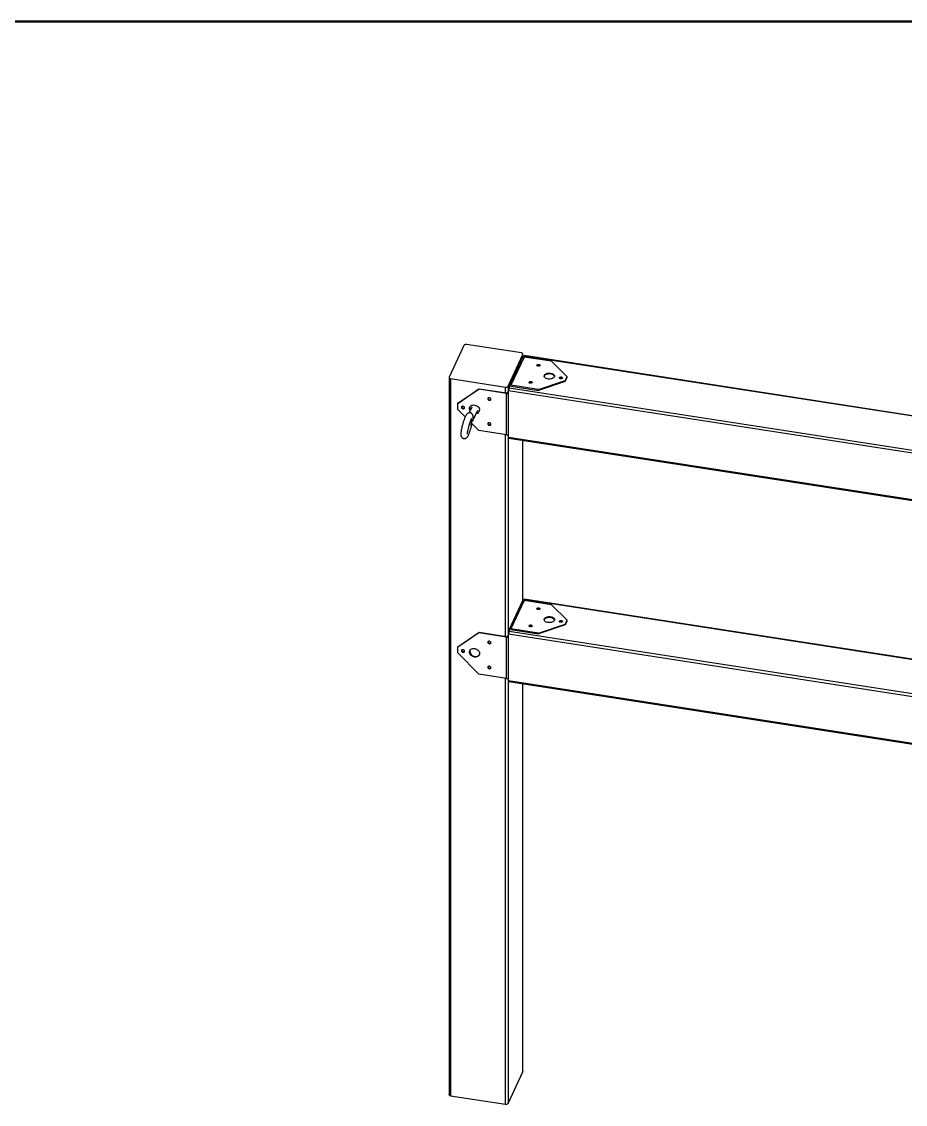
# Model space of a CAD drawing. Header units: inches. Extents: x 0 to 10.9, y 0 to 8.4.
# Drawn here: x 6.003 to 7.583, y 6.064 to 8 of the extents above; entities that cross this region are included whole.
import ezdxf

# ---------------------------------------------------------------- set-up
doc = ezdxf.new("R2010")
doc.units = ezdxf.units.IN
doc.header["$MEASUREMENT"] = 0

msp = doc.modelspace()

# ---------------------------------------------------------------- linework, layer by layer
at = {"color": 7, "linetype": 'Continuous', "lineweight": 50}
msp.add_line((0.5, 8), (10.5, 8), dxfattribs=at)
at = {"color": 7, "linetype": 'Continuous', "lineweight": 25}
for p, q in [((6.7934, 7.4212), (6.7671, 7.3646)), ((6.8963, 7.4076), (6.7981, 7.4228)), ((6.8727, 7.3482), (6.899, 7.4049)), ((6.8978, 7.3989), (6.8744, 7.3484)), ((6.9011, 7.4003), (6.8777, 7.3499)), ((6.899, 7.4001), (6.899, 7.4049)), ((6.8991, 7.4001), (6.8991, 7.4054)), ((6.8999, 7.4004), (6.9008, 7.4022)), ((7.6205, 7.2909), (6.9008, 7.4022)), ((6.9504, 7.3927), (6.9011, 7.4003)), ((7.6186, 7.2919), (6.9014, 7.4029)), ((6.978, 7.3651), (6.9504, 7.3927)), ((6.7669, 7.364), (6.7669, 6.0818)), ((6.7698, 7.3618), (6.8679, 7.3466)), ((6.7698, 7.3618), (6.7698, 6.0796)), ((6.927, 7.3423), (6.9748, 7.3582)), ((6.9748, 7.3567), (6.927, 7.3408)), ((6.9373, 7.3662), (6.9371, 7.3656)), ((6.9748, 7.3582), (6.978, 7.3651)), ((6.9748, 7.3567), (6.978, 7.3636)), ((6.9748, 7.3582), (6.9748, 7.3567)), ((6.978, 7.3636), (6.978, 7.3651)), ((6.8202, 7.3428), (6.7825, 7.3167)), ((6.7829, 7.3178), (6.8207, 7.3438)), ((6.8207, 7.3438), (6.8202, 7.3428)), ((6.8695, 7.3352), (6.8202, 7.3428)), ((6.8207, 7.3438), (6.8699, 7.3362)), ((6.8679, 7.3365), (6.8679, 7.3466)), ((6.8722, 7.337), (6.8735, 7.3398)), ((6.8727, 7.3482), (6.8727, 7.3381)), ((6.8735, 7.2573), (6.8735, 7.3402)), ((7.7772, 7.2004), (6.8735, 7.3402)), ((6.8742, 7.3474), (6.8742, 7.3446)), ((6.8745, 7.3455), (6.8759, 7.3486)), ((6.8745, 7.3455), (7.7641, 7.2079)), ((6.8774, 7.3484), (6.8777, 7.3484)), ((6.927, 7.3423), (6.8777, 7.3499)), ((6.8777, 7.3484), (6.927, 7.3408)), ((6.927, 7.3408), (6.927, 7.3423)), ((6.7825, 7.3167), (6.7829, 7.3178)), ((6.8695, 7.2613), (6.8695, 7.3352)), ((6.7825, 7.3067), (6.7825, 7.3167)), ((6.7825, 7.3067), (6.7958, 7.2933)), ((6.8078, 7.3105), (6.8032, 7.3005)), ((6.8103, 7.288), (6.8184, 7.3056)), ((6.8055, 7.2837), (6.8202, 7.2689)), ((6.8097, 7.2892), (6.8099, 7.2901)), ((6.8695, 7.2613), (6.8202, 7.2689)), ((6.8679, 6.9011), (6.8679, 7.2615)), ((6.8727, 7.2617), (6.8727, 6.9027)), ((6.8735, 7.2573), (7.8304, 7.1092)), ((6.8739, 7.2556), (7.8304, 7.1076)), ((6.899, 6.9647), (6.899, 7.2517)), ((6.8991, 6.9648), (6.8991, 7.2517)), ((6.8978, 6.9635), (6.8744, 6.9131)), ((6.9011, 6.965), (6.8777, 6.9145)), ((6.8999, 6.965), (6.9008, 6.9668)), ((7.6205, 6.8555), (6.9008, 6.9668)), ((6.9504, 6.9573), (6.9011, 6.965)), ((7.6186, 6.8565), (6.9014, 6.9675)), ((6.978, 6.9297), (6.9504, 6.9573)), ((6.9373, 6.9308), (6.9371, 6.9302)), ((6.8742, 6.9121), (6.8742, 6.9092)), ((6.8745, 6.9102), (6.8759, 6.9133)), ((6.8774, 6.913), (6.8777, 6.913)), ((6.927, 6.9069), (6.8777, 6.9145)), ((6.8777, 6.913), (6.927, 6.9054)), ((6.927, 6.9069), (6.9748, 6.9228)), ((6.9748, 6.9213), (6.927, 6.9054)), ((6.9748, 6.9228), (6.978, 6.9297)), ((6.9748, 6.9213), (6.978, 6.9282)), ((6.9748, 6.9228), (6.9748, 6.9213)), ((6.978, 6.9282), (6.978, 6.9297)), ((6.8202, 6.9074), (6.7825, 6.8814)), ((6.7829, 6.8824), (6.8207, 6.9084)), ((6.8207, 6.9084), (6.8202, 6.9074)), ((6.8695, 6.8998), (6.8202, 6.9074)), ((6.8207, 6.9084), (6.8699, 6.9008)), ((6.8695, 6.8259), (6.8695, 6.8998)), ((6.8722, 6.9016), (6.8735, 6.9044)), ((6.8735, 6.8219), (6.8735, 6.9048)), ((7.7772, 6.765), (6.8735, 6.9048)), ((6.8745, 6.9102), (7.7641, 6.7726)), ((6.927, 6.9054), (6.927, 6.9069)), ((6.7825, 6.8814), (6.7829, 6.8824)), ((6.7825, 6.8713), (6.7825, 6.8814)), ((6.7825, 6.8713), (6.8202, 6.8335)), ((6.8695, 6.8259), (6.8202, 6.8335)), ((6.8679, 6.0644), (6.8679, 6.8262)), ((6.8727, 6.8263), (6.8727, 6.066)), ((6.8735, 6.8219), (7.8304, 6.6739)), ((6.8739, 6.8202), (7.8304, 6.6722)), ((6.899, 6.1226), (6.899, 6.8163)), ((6.8991, 6.1232), (6.8991, 6.8163)), ((6.8727, 6.066), (6.899, 6.1226)), ((6.7698, 6.0796), (6.8679, 6.0644))]:
    msp.add_line(p, q, dxfattribs=at)
at = {"color": 7, "linetype": 'Continuous', "lineweight": 25, "flags": 128}
for points in [[(6.899, 7.4049), (6.8991, 7.4053), (6.8991, 7.4057), (6.8989, 7.4062), (6.8986, 7.4066), (6.8982, 7.4069), (6.8976, 7.4072), (6.897, 7.4075), (6.8963, 7.4076)], [(6.9276, 7.3872), (6.9286, 7.3869), (6.9293, 7.3865), (6.9296, 7.3859), (6.9296, 7.3853), (6.9291, 7.3847), (6.9283, 7.3843), (6.9273, 7.3841), (6.9262, 7.3841), (6.9252, 7.3844), (6.9245, 7.3849), (6.9242, 7.3855), (6.9242, 7.3861), (6.9247, 7.3866), (6.9255, 7.387), (6.9265, 7.3872), (6.9276, 7.3872)], [(6.7671, 7.3646), (6.767, 7.3641), (6.767, 7.3637), (6.7672, 7.3633), (6.7675, 7.3628), (6.7679, 7.3625), (6.7685, 7.3622), (6.7691, 7.362), (6.7698, 7.3618)], [(6.9135, 7.3567), (6.9144, 7.3564), (6.9151, 7.356), (6.9155, 7.3554), (6.9154, 7.3548), (6.9149, 7.3542), (6.9141, 7.3538), (6.9131, 7.3536), (6.912, 7.3536), (6.9111, 7.3539), (6.9104, 7.3544), (6.91, 7.355), (6.9101, 7.3556), (6.9106, 7.3561), (6.9114, 7.3566), (6.9124, 7.3568), (6.9135, 7.3567)], [(6.9486, 7.3715), (6.9505, 7.3711), (6.9522, 7.3704), (6.9536, 7.3696), (6.9546, 7.3686), (6.9553, 7.3675), (6.9555, 7.3664), (6.9553, 7.3652), (6.9547, 7.3641), (6.9537, 7.3631), (6.9523, 7.3623), (6.9507, 7.3616), (6.9488, 7.3612), (6.9468, 7.361), (6.9448, 7.361), (6.9429, 7.3613), (6.9411, 7.3619), (6.9396, 7.3626), (6.9383, 7.3635), (6.9375, 7.3646), (6.937, 7.3657), (6.937, 7.3669), (6.9374, 7.368), (6.9382, 7.3691), (6.9394, 7.37), (6.941, 7.3707), (6.9427, 7.3713), (6.9447, 7.3716), (6.9467, 7.3717), (6.9486, 7.3715)], [(6.9554, 7.3656), (6.9552, 7.3663), (6.9544, 7.3674), (6.9533, 7.3683), (6.9518, 7.3691), (6.9501, 7.3697), (6.9482, 7.3701), (6.9462, 7.3702), (6.9442, 7.37), (6.9423, 7.3697), (6.9406, 7.3691), (6.9391, 7.3683), (6.938, 7.3673), (6.9373, 7.3662)], [(6.9677, 7.3647), (6.9687, 7.3644), (6.9694, 7.3639), (6.9697, 7.3633), (6.9697, 7.3627), (6.9692, 7.3622), (6.9684, 7.3617), (6.9674, 7.3615), (6.9663, 7.3616), (6.9653, 7.3619), (6.9646, 7.3623), (6.9643, 7.3629), (6.9643, 7.3635), (6.9648, 7.3641), (6.9656, 7.3645), (6.9666, 7.3647), (6.9677, 7.3647)], [(6.8391, 7.323), (6.8401, 7.323), (6.841, 7.3234), (6.8415, 7.324), (6.8417, 7.3249), (6.8415, 7.3258), (6.841, 7.3266), (6.8401, 7.3272), (6.8391, 7.3275), (6.838, 7.3275), (6.8372, 7.3272), (6.8366, 7.3265), (6.8364, 7.3257), (6.8366, 7.3248), (6.8372, 7.324), (6.838, 7.3233), (6.8391, 7.323)], [(6.7919, 7.308), (6.7929, 7.308), (6.7938, 7.3083), (6.7944, 7.309), (6.7946, 7.3098), (6.7944, 7.3107), (6.7938, 7.3115), (6.7929, 7.3122), (6.7919, 7.3125), (6.7909, 7.3125), (6.79, 7.3121), (6.7894, 7.3115), (6.7892, 7.3107), (6.7894, 7.3098), (6.79, 7.3089), (6.7909, 7.3083), (6.7919, 7.308)], [(6.8049, 7.3043), (6.8042, 7.3059), (6.8037, 7.3076), (6.8037, 7.3092), (6.8042, 7.3108), (6.805, 7.3121), (6.8061, 7.3132), (6.8076, 7.3141), (6.8093, 7.3146), (6.8112, 7.3147), (6.8131, 7.3145), (6.815, 7.314), (6.8168, 7.3131), (6.8185, 7.3119), (6.8198, 7.3105), (6.8208, 7.3089), (6.8214, 7.3073), (6.8216, 7.3056), (6.8216, 7.3056)], [(6.8079, 7.2799), (6.808, 7.2803), (6.8077, 7.2808), (6.8069, 7.2814), (6.8059, 7.2819), (6.8045, 7.2824), (6.8043, 7.2825)], [(6.8391, 7.2784), (6.8401, 7.2784), (6.841, 7.2787), (6.8415, 7.2794), (6.8417, 7.2802), (6.8415, 7.2811), (6.841, 7.2819), (6.8401, 7.2825), (6.8391, 7.2829), (6.838, 7.2829), (6.8372, 7.2825), (6.8366, 7.2819), (6.8364, 7.281), (6.8366, 7.2801), (6.8372, 7.2793), (6.838, 7.2787), (6.8391, 7.2784)], [(6.9276, 6.9518), (6.9286, 6.9516), (6.9293, 6.9511), (6.9296, 6.9505), (6.9296, 6.9499), (6.9291, 6.9493), (6.9283, 6.9489), (6.9273, 6.9487), (6.9262, 6.9487), (6.9252, 6.949), (6.9245, 6.9495), (6.9242, 6.9501), (6.9242, 6.9507), (6.9247, 6.9513), (6.9255, 6.9517), (6.9265, 6.9519), (6.9276, 6.9518)], [(6.9486, 6.9361), (6.9505, 6.9357), (6.9522, 6.9351), (6.9536, 6.9342), (6.9546, 6.9332), (6.9553, 6.9322), (6.9555, 6.931), (6.9553, 6.9298), (6.9547, 6.9287), (6.9537, 6.9277), (6.9523, 6.9269), (6.9507, 6.9262), (6.9488, 6.9258), (6.9468, 6.9256), (6.9448, 6.9257), (6.9429, 6.926), (6.9411, 6.9265), (6.9396, 6.9272), (6.9383, 6.9281), (6.9375, 6.9292), (6.937, 6.9303), (6.937, 6.9315), (6.9374, 6.9326), (6.9382, 6.9337), (6.9394, 6.9346), (6.941, 6.9354), (6.9427, 6.9359), (6.9447, 6.9362), (6.9467, 6.9363), (6.9486, 6.9361)], [(6.9554, 6.9302), (6.9552, 6.9309), (6.9544, 6.932), (6.9533, 6.933), (6.9518, 6.9337), (6.9501, 6.9343), (6.9482, 6.9347), (6.9462, 6.9348), (6.9442, 6.9347), (6.9423, 6.9343), (6.9406, 6.9337), (6.9391, 6.9329), (6.938, 6.9319), (6.9373, 6.9308)], [(6.9135, 6.9213), (6.9144, 6.9211), (6.9151, 6.9206), (6.9155, 6.92), (6.9154, 6.9194), (6.9149, 6.9188), (6.9141, 6.9184), (6.9131, 6.9182), (6.912, 6.9182), (6.9111, 6.9185), (6.9104, 6.919), (6.91, 6.9196), (6.9101, 6.9202), (6.9106, 6.9208), (6.9114, 6.9212), (6.9124, 6.9214), (6.9135, 6.9213)], [(6.9677, 6.9293), (6.9687, 6.929), (6.9694, 6.9285), (6.9697, 6.928), (6.9697, 6.9273), (6.9692, 6.9268), (6.9684, 6.9264), (6.9674, 6.9262), (6.9663, 6.9262), (6.9653, 6.9265), (6.9646, 6.9269), (6.9643, 6.9275), (6.9643, 6.9282), (6.9648, 6.9287), (6.9656, 6.9291), (6.9666, 6.9293), (6.9677, 6.9293)], [(6.8391, 6.8876), (6.8401, 6.8876), (6.841, 6.888), (6.8415, 6.8886), (6.8417, 6.8895), (6.8415, 6.8904), (6.841, 6.8912), (6.8401, 6.8918), (6.8391, 6.8921), (6.838, 6.8921), (6.8372, 6.8918), (6.8366, 6.8911), (6.8364, 6.8903), (6.8366, 6.8894), (6.8372, 6.8886), (6.838, 6.888), (6.8391, 6.8876)], [(6.7919, 6.8726), (6.7929, 6.8726), (6.7938, 6.873), (6.7944, 6.8736), (6.7946, 6.8744), (6.7944, 6.8753), (6.7938, 6.8762), (6.7929, 6.8768), (6.7919, 6.8771), (6.7909, 6.8771), (6.79, 6.8767), (6.7894, 6.8761), (6.7892, 6.8753), (6.7894, 6.8744), (6.79, 6.8736), (6.7909, 6.8729), (6.7919, 6.8726)], [(6.8216, 6.8703), (6.8214, 6.8687), (6.8208, 6.8672), (6.8198, 6.866), (6.8185, 6.865), (6.8168, 6.8643), (6.815, 6.864), (6.8131, 6.864), (6.8112, 6.8644), (6.8093, 6.8651), (6.8076, 6.8662), (6.8061, 6.8674), (6.805, 6.8689), (6.8042, 6.8705), (6.8037, 6.8722), (6.8037, 6.8738), (6.8042, 6.8754), (6.805, 6.8767), (6.8061, 6.8779), (6.8076, 6.8787), (6.8093, 6.8792), (6.8112, 6.8793), (6.8131, 6.8791), (6.815, 6.8786), (6.8168, 6.8777), (6.8185, 6.8765), (6.8198, 6.8751), (6.8208, 6.8736), (6.8214, 6.8719), (6.8216, 6.8703)], [(6.8045, 6.8761), (6.8043, 6.8753), (6.8042, 6.8736), (6.8045, 6.872), (6.8052, 6.8703), (6.8063, 6.8688), (6.8077, 6.8675), (6.8094, 6.8664), (6.8112, 6.8656), (6.8131, 6.8651)], [(6.8391, 6.843), (6.8401, 6.843), (6.841, 6.8433), (6.8415, 6.844), (6.8417, 6.8448), (6.8415, 6.8457), (6.841, 6.8465), (6.8401, 6.8472), (6.8391, 6.8475), (6.838, 6.8475), (6.8372, 6.8471), (6.8366, 6.8465), (6.8364, 6.8456), (6.8366, 6.8447), (6.8372, 6.8439), (6.838, 6.8433), (6.8391, 6.843)], [(6.8991, 6.1232), (6.8991, 6.1231), (6.899, 6.1226)], [(6.7698, 6.0796), (6.7691, 6.0797), (6.7685, 6.08), (6.7679, 6.0803), (6.7675, 6.0806), (6.7672, 6.081), (6.767, 6.0815), (6.7669, 6.0818)]]:
    msp.add_lwpolyline(points, dxfattribs=at)
at = {"color": 7, "linetype": 'Continuous', "lineweight": 25}
for centre, radius, start, end in [((6.797, 7.4183), 0.00463, 75.4757, 141.3904), ((6.9004, 7.3974), 0.00305, 76.8847, 150.2353), ((6.9016, 7.4021), 0.000794, 103.8752, 172.769), ((6.9269, 7.3821), 0.0037, 48.7388, 131.2612), ((6.967, 7.3596), 0.0037, 48.7388, 131.2612), ((6.8691, 7.3511), 0.00463, 255.4757, 321.3904), ((6.8705, 7.3383), 0.00219, 255.4757, 321.3904), ((6.8884, 7.3402), 0.0149, 158.7728, 179.8941), ((6.877, 7.3472), 0.0028, 74.0052, 175.2575), ((6.9128, 7.3516), 0.0037, 48.7388, 131.2612), ((6.8398, 7.3269), 0.00289, 180.25, 265.4423), ((6.84, 7.3264), 0.00242, 257.8559, 313.8443), ((6.8704, 7.3403), 0.00522, 259.0713, 305.7758), ((6.7926, 7.3119), 0.00289, 180.2632, 265.441), ((6.7929, 7.3114), 0.00242, 257.8569, 313.8296), ((6.8113, 7.3094), 0.00713, 163.2139, 214.1459), ((6.8151, 7.3059), 0.0065, 274.0492, 357.7465), ((6.8154, 7.3074), 0.00696, 275.3929, 327.6535), ((6.8054, 7.2862), 0.00679, 253.1837, 292.0461), ((6.805, 7.2914), 0.00515, 276.9692, 334.9113), ((6.8063, 7.2896), 0.00426, 337.1738, 27.4107), ((6.8398, 7.2823), 0.00289, 180.263, 265.4411), ((6.84, 7.2817), 0.00242, 257.8569, 313.8299), ((6.8704, 7.2664), 0.00522, 259.0713, 305.7758), ((6.8754, 7.2568), 0.00198, 167.8994, 219.7459), ((6.9004, 6.962), 0.00305, 76.8847, 150.2353), ((6.9016, 6.9667), 0.000794, 103.8752, 172.769), ((6.9269, 6.9468), 0.0037, 48.7388, 131.2612), ((6.877, 6.9118), 0.0028, 74.0052, 175.2575), ((6.9128, 6.9163), 0.0037, 48.7388, 131.2612), ((6.967, 6.9242), 0.0037, 48.7388, 131.2612), ((6.8398, 6.8915), 0.00289, 180.2565, 265.4417), ((6.8704, 6.9049), 0.00522, 259.0713, 305.7758), ((6.8705, 6.9029), 0.00219, 255.4757, 321.3904), ((6.8884, 6.9048), 0.0149, 158.7728, 179.8941), ((6.7926, 6.8765), 0.00289, 180.2597, 265.4414), ((6.7929, 6.876), 0.00242, 257.8567, 313.8335), ((6.84, 6.891), 0.00242, 257.8564, 313.8371), ((6.8149, 6.8726), 0.00773, 256.7649, 325.702), ((6.8398, 6.8469), 0.00289, 180.2565, 265.4417), ((6.84, 6.8464), 0.00242, 257.8564, 313.8371), ((6.8704, 6.831), 0.00522, 259.0713, 305.7758), ((6.8754, 6.8215), 0.00198, 167.8994, 219.7459), ((6.8691, 6.0689), 0.00463, 255.4757, 321.3904)]:
    msp.add_arc(centre, radius, start, end, dxfattribs=at)
for points, knots in [([(6.8099, 7.2901), (6.8099, 7.2904), (6.81, 7.2914), (6.8101, 7.2929), (6.81, 7.2943), (6.8098, 7.2955), (6.8095, 7.2967), (6.8089, 7.2978), (6.808, 7.2989), (6.8069, 7.2998), (6.8055, 7.3004), (6.8041, 7.3007), (6.8026, 7.3006), (6.8014, 7.3002), (6.8003, 7.2997), (6.7994, 7.299), (6.7987, 7.2982), (6.798, 7.2974), (6.7972, 7.2961), (6.7964, 7.2946), (6.7955, 7.2925), (6.7946, 7.2904), (6.7938, 7.2881), (6.7929, 7.2856), (6.7921, 7.2831), (6.7914, 7.2804), (6.7907, 7.2778), (6.79, 7.2752), (6.7894, 7.2726), (6.7889, 7.2702), (6.7885, 7.2679), (6.7882, 7.2658), (6.788, 7.2638), (6.7879, 7.2622), (6.788, 7.2608), (6.7882, 7.2597), (6.7886, 7.2586), (6.7892, 7.2574), (6.79, 7.2564), (6.7912, 7.2555), (6.7925, 7.2549), (6.794, 7.2546), (6.7955, 7.2547), (6.7967, 7.2551), (6.7978, 7.2557), (6.7986, 7.2563), (6.7994, 7.2571), (6.8001, 7.258), (6.8008, 7.2591), (6.8016, 7.2607), (6.8025, 7.2626), (6.8033, 7.2647), (6.8042, 7.267), (6.805, 7.2695), (6.8058, 7.272), (6.8066, 7.2746), (6.8073, 7.2772), (6.8078, 7.2791), (6.808, 7.28), (6.808, 7.2801)], [0, 0, 0, 0, 0.012035, 0.038205, 0.058415, 0.073219, 0.085679, 0.097945, 0.110291, 0.122799, 0.135442, 0.148998, 0.161328, 0.172863, 0.184027, 0.195256, 0.207231, 0.221233, 0.239875, 0.269003, 0.292024, 0.316218, 0.339357, 0.362007, 0.384413, 0.406698, 0.428938, 0.45119, 0.4735, 0.495942, 0.518627, 0.541754, 0.565754, 0.591817, 0.608798, 0.62252, 0.634996, 0.64726, 0.659612, 0.672127, 0.684773, 0.698276, 0.710568, 0.722083, 0.733241, 0.744483, 0.756504, 0.770619, 0.789517, 0.815587, 0.838744, 0.863084, 0.886282, 0.908961, 0.931381, 0.953673, 0.975915, 0.997014, 1, 1, 1, 1]), ([(6.7997, 7.2622), (6.7997, 7.2622), (6.7997, 7.2622), (6.7997, 7.2625), (6.7997, 7.2632), (6.7998, 7.2643), (6.8, 7.2657), (6.8003, 7.2675), (6.8007, 7.2695), (6.8012, 7.2717), (6.8018, 7.274), (6.8024, 7.2765), (6.8031, 7.2789), (6.8038, 7.2812), (6.8046, 7.2835), (6.8053, 7.2855), (6.806, 7.2873), (6.8066, 7.2887), (6.807, 7.2897), (6.8074, 7.2903), (6.8076, 7.2906), (6.8075, 7.2906), (6.8075, 7.2906)], [0, 0, 0, 0, 0.020484, 0.056699, 0.099209, 0.147613, 0.200621, 0.256767, 0.314881, 0.374181, 0.434177, 0.494554, 0.555093, 0.615596, 0.675853, 0.735637, 0.794617, 0.852262, 0.901765, 0.946352, 0.984654, 1, 1, 1, 1]), ([(6.8046, 7.2836), (6.8049, 7.2836), (6.8055, 7.2836), (6.8065, 7.2839), (6.8075, 7.2845), (6.8084, 7.2851), (6.809, 7.2859), (6.8096, 7.2866), (6.81, 7.2873), (6.8102, 7.2878), (6.8103, 7.288)], [0, 0, 0, 0, 0.088808, 0.237734, 0.375776, 0.505226, 0.629537, 0.75834, 0.908945, 1, 1, 1, 1]), ([(6.8099, 7.2899), (6.8099, 7.2899), (6.8099, 7.2899), (6.8099, 7.29), (6.8099, 7.2901)], [0, 0, 0, 0, 0.653824, 1, 1, 1, 1])]:
    msp.add_open_spline(points, degree=3, knots=knots, dxfattribs=at)

doc.saveas('drawing.dxf')
